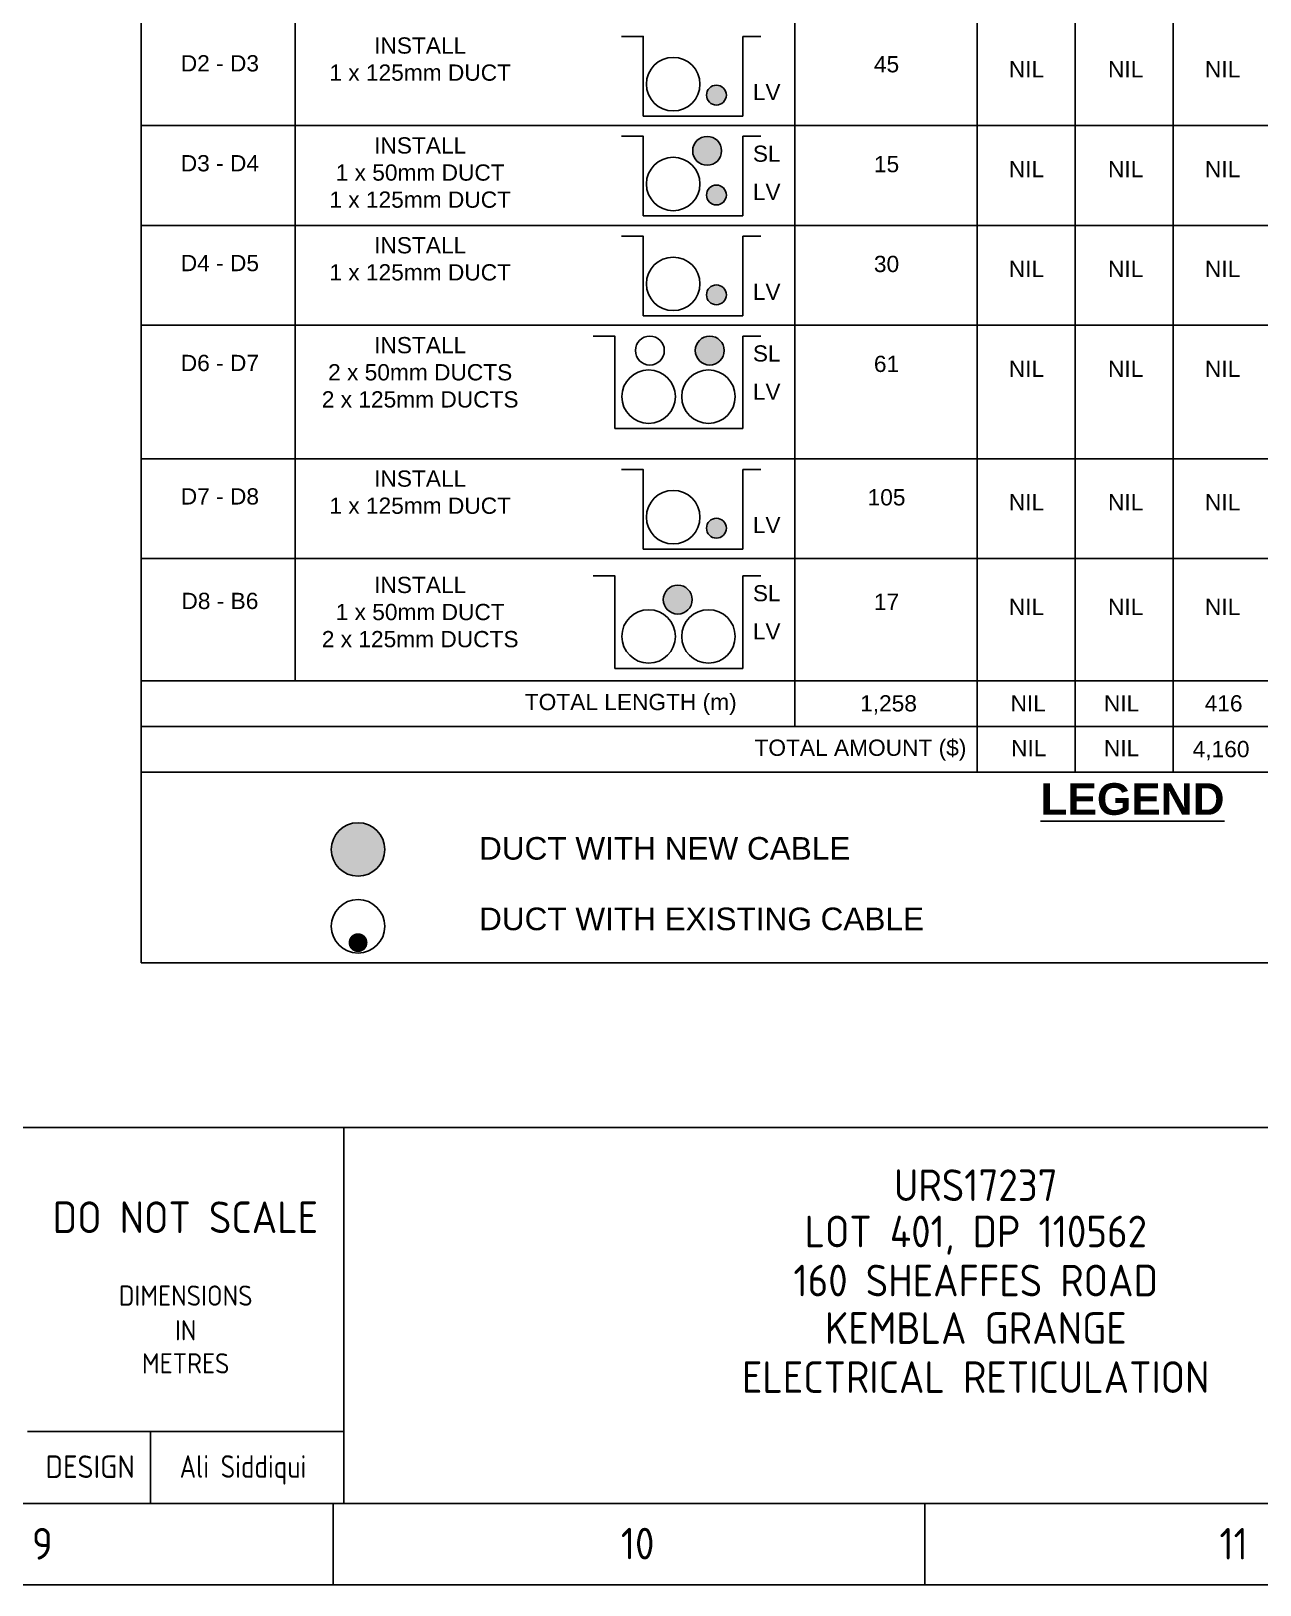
# Paper-space layout 'SHEET 4' of a CAD drawing. Header units: metres, sheet in millimetres. Extents: x -19 to 814, y -3 to 583.
# Drawn here: x 560.4 to 696.5, y -3 to 169 of the extents above; entities that cross this region are included whole.
import ezdxf
from ezdxf.enums import TextEntityAlignment as Align

# ---------------------------------------------------------------- set-up
doc = ezdxf.new("R2010")
doc.units = ezdxf.units.M
doc.linetypes.add('Cable Exist UG', pattern=[8.2, 4, -1.2, 1.8, -1.2])
for name, color, linetype in [('_User_LV_Exist', 7, 'Continuous'), ('Duct_SP_EXT', 7, 'Continuous'), ('Notes', 7, 'Continuous')]:
    doc.layers.add(name, color=color, linetype=linetype)
doc.styles.add('iecISOCP', font='isocp.shx')
doc.styles.get("Standard").update_dxf_attribs({"font": 'arial.ttf'})

# ---------------------------------------------------------------- blocks, each defined once
blk = doc.blocks.new('A1_FRAME_TITLE')
at = {"layer": 'Notes'}
for p, q in [((614.37, 5.97), (614.37, 47.62)), ((579.37, 13.97), (614.37, 13.97)), ((592.98, 5.97), (592.98, 13.97))]:
    blk.add_line(p, q, dxfattribs=at)
at = {"layer": 'Notes', "linetype": 'Continuous'}
for p, q in [((613.21, 5.97), (613.21, -3.03)), ((678.72, 5.97), (678.72, -3.03))]:
    blk.add_line(p, q, dxfattribs=at)
at = {"layer": 'Notes', "linetype": 'Continuous', "flags": 128}
for points in [[(0, 583.39), (833.37, 583.39), (833.37, -3.03), (0, -3.03)], [(9, 574.39), (824.37, 574.39), (824.37, 5.97), (9, 5.97)]]:
    blk.add_lwpolyline(points, close=True, dxfattribs=at)
blk.add_lwpolyline([(123.8, 47.62), (824.37, 47.62)], dxfattribs=at)
blk.add_attdef('DRAFT_NUM', (29.9, 23.29), '', height=2.5, rotation=90)
at = {"layer": 'Notes', "style": 'iecISOCP'}
for s, height, p in [('DIMENSIONS', 2.24, (596.87, 27.88)), ('IN', 2.24, (596.87, 24.04)), ('METRES', 2.24, (596.87, 20.38)), ('DESIGN', 2.5, (586.29, 8.81))]:
    blk.add_text(s, height=height, dxfattribs=at).set_placement(p, align=Align.CENTER)
for s, p in [('9', (579.84, -0.22)), ('10', (645.06, -0.2)), ('11', (711.36, -0.22))]:
    blk.add_text(s, height=3.5, dxfattribs=at).set_placement(p)
at = {"layer": 'Notes', "insert": (596.84, 37.67), "char_height": 3.5, "width": 29.1, "attachment_point": 5, "style": 'iecISOCP'}
blk.add_mtext('DO NOT SCALE', dxfattribs=at)
at = {"layer": 'Notes', "style": 'iecISOCP', "flags": 8}
blk.add_attdef('VERSION_NO', text='', height=2.5, rotation=90, dxfattribs=at).set_placement((302.04, 43.81), align=Align.MIDDLE_CENTER)
at = {"layer": 'Notes', "style": 'iecISOCP'}
for tag, p in [('CAP_NO', (513.19, 43.46)), ('IE_NUM', (513.05, 37.81)), ('REF_No_1', (335.24, 32.31)), ('REF_1', (362.52, 32.31)), ('HV_SWITCH', (513.46, 32.16)), ('GEN_WO', (441.71, 31.76)), ('REF_No_2', (335.24, 26.31)), ('REF_2', (362.52, 26.31)), ('OH_WO', (441.71, 25.81)), ('UBD_REF', (513.05, 25.83)), ('REF_No_3', (335.24, 20.31)), ('REF_3', (362.52, 20.31)), ('UG_WO', (441.71, 20.05)), ('GIS_MAP_No', (513.05, 20.04)), ('REF_No_4', (335.24, 14.31)), ('REF_4', (362.52, 14.31)), ('SUB_WO', (441.71, 13.81)), ('HV_OP_DIAG', (513.33, 14.2)), ('LGA', (512.95, 7.78)), ('ExportID', (9.08, 2.39))]:
    blk.add_attdef(tag, p, '', height=2.5, dxfattribs=at)
for tag, height, p in [('T1', 3.5, (684.37, 39.47)), ('T2', 3.5, (684.37, 34.35)), ('scale', 2.5, (567.76, 33.27)), ('T3', 3.5, (684.37, 28.92)), ('DRAWN', 2.5, (567.76, 24.93)), ('T4', 3.5, (684.37, 23.66)), ('T5', 3.5, (684.37, 18.23)), ('REV', 5, (820.05, 17.1)), ('DATE', 2.5, (567.76, 16.88)), ('T6', 3.5, (684.37, 12.97)), ('DESIGN', 2.5, (605.62, 9.15))]:
    blk.add_attdef(tag, text='', height=height, dxfattribs=at).set_placement(p, align=Align.CENTER)
blk.add_attdef('NUM', text='', height=7, dxfattribs=at).set_placement((792.37, 20.12), align=Align.MIDDLE_CENTER)
for tag, p in [('NS', (790.71, 8.12)), ('SHTS', (805.41, 8.12))]:
    blk.add_attdef(tag, text='', height=2.5, dxfattribs=at).set_placement(p, align=Align.MIDDLE)
at = {"layer": 'Notes', "style": 'iecISOCP', "flags": 1}
for tag, p in [('ProjectType', (14.17, -26.8)), ('DrawingNumber', (35.51, -26.8)), ('ExportDate', (60.28, -26.79)), ('ExportUserName', (69.15, -26.8)), ('DesignerCompanyName', (81.48, -26.79)), ('GIS_SUCCESS', (112, -26.78)), ('CAD_SUCCESS', (121.79, -26.78)), ('ExportCategories', (140.08, -26.8)), ('ProjectNumber', (23.56, -26.82)), ('ProjectDescription', (47.56, -26.83)), ('ExportAreaOfInterest', (97.1, -26.81)), ('DEPOTCODE', (132.11, -26.88)), ('Comments', (154.38, -26.88))]:
    blk.add_attdef(tag, p, '', height=1, dxfattribs=at)
blk = doc.blocks.new('CABLE_LARGE_EXT')
h = blk.add_hatch(color=256)
edge = h.paths.add_edge_path()
edge.add_arc((0, 0.55), 0.55, 0, 360)
blk.add_circle((0, 0.55), 0.55)
at = {"flags": 1}
blk.add_attdef('Z', (0, 0), '', height=0.2, dxfattribs=at)
at = {"flags": 9}
for tag, p in [('COND_CODE', (0, 0)), ('XSECT_SIZE', (0, -0.6)), ('STATE', (0, -0.4)), ('FB_REFERENCE', (0, -0.2)), ('NOTES', (0, -0.8))]:
    blk.add_attdef(tag, text='', height=0.2, dxfattribs=at).set_placement(p, align=Align.MIDDLE_LEFT)
blk = doc.blocks.new('DUCT_LARGE_EXT')
blk.add_circle((0, 0.8), 0.8)
for tag, flags, p in [('DUCT_CODE', 9, (1.5, 0)), ('XSECT_TYPE', 9, (1.5, -0.2)), ('STATE', 9, (1.5, -0.6)), ('FB_REFERENCE', 9, (1.5, -0.4)), ('NOTES', 9, (1.5, -0.8)), ('Z', 1, (1.5, -1.6)), ('OWNED_BY', 9, (1.5, -1)), ('OPERATED_BY', 9, (1.5, -1.2)), ('MAINTAINED_BY', 9, (1.5, -1.4))]:
    blk.add_attdef(tag, text='', height=0.2, dxfattribs=dict(flags=flags)).set_placement(p, align=Align.MIDDLE_LEFT)

psp = doc.layouts.new('SHEET 4')

# ---------------------------------------------------------------- hatches: boundary and pattern name
at = {"layer": '_User_LV_Exist', "linetype": 'Cable Exist UG', "lineweight": 0}
h = psp.add_hatch(color=256, dxfattribs=at)
h.dxf.hatch_style = 1
h.paths.add_polyline_path([(597.66, 68.09, 1), (595.56, 68.09, 1)])
at = {"layer": 'Notes'}
h = psp.add_hatch(color=256, dxfattribs=at)
h.dxf.hatch_style = 1
edge = h.paths.add_edge_path()
edge.add_arc((635.27, 155.74), 1.6, 0, 360)
h = psp.add_hatch(color=256, dxfattribs=at)
h.dxf.hatch_style = 1
edge = h.paths.add_edge_path()
edge.add_arc((635.56, 133.63), 1.6, 0, 360)
h = psp.add_hatch(color=256, dxfattribs=at)
h.dxf.hatch_style = 1
edge = h.paths.add_edge_path()
edge.add_arc((632.02, 106.06), 1.6, 0, 360)
h = psp.add_hatch(color=256, dxfattribs=at)
h.dxf.hatch_style = 1
h.paths.add_polyline_path([(593.65, 78.41, 1), (599.57, 78.41, 1)])

# ---------------------------------------------------------------- linework, layer by layer
at = {"layer": 'Duct_SP_EXT'}
for p, q in [((639.24, 159.59), (639.24, 168.4)), ((639.24, 168.4), (641.22, 168.4)), ((628.19, 159.59), (639.24, 159.59)), ((639.24, 148.53), (639.24, 157.35)), ((639.24, 157.35), (641.22, 157.35)), ((628.19, 148.53), (639.24, 148.53)), ((639.24, 137.48), (639.24, 146.29)), ((639.24, 146.29), (641.22, 146.29)), ((628.19, 137.48), (639.24, 137.48)), ((639.24, 124.99), (639.24, 135.24)), ((639.24, 135.24), (641.22, 135.24)), ((625.04, 124.99), (639.24, 124.99)), ((639.24, 111.65), (639.24, 120.46)), ((639.24, 120.46), (641.22, 120.46)), ((628.19, 111.65), (639.24, 111.65)), ((639.24, 98.45), (639.24, 108.7)), ((639.24, 108.7), (641.22, 108.7)), ((625.04, 98.45), (639.24, 98.45))]:
    psp.add_line(p, q, dxfattribs=at)
at = {"layer": 'Duct_SP_EXT', "flags": 128}
for points in [[(625.8, 168.4), (628.19, 168.4), (628.19, 159.59)], [(625.8, 157.35), (628.19, 157.35), (628.19, 148.53)], [(625.8, 146.29), (628.19, 146.29), (628.19, 137.48)], [(622.65, 135.24), (625.04, 135.24), (625.04, 124.99)], [(625.8, 120.46), (628.19, 120.46), (628.19, 111.65)], [(622.65, 108.7), (625.04, 108.7), (625.04, 98.45)]]:
    psp.add_lwpolyline(points, dxfattribs=at)
at = {"layer": 'Duct_SP_EXT'}
for centre in [(631.51, 163.12), (631.51, 152.07), (631.51, 141.01), (628.79, 128.53), (635.42, 128.53), (631.51, 115.19), (628.79, 101.99), (635.42, 101.99)]:
    psp.add_circle(centre, 2.96, dxfattribs=at)
at = {"layer": 'Notes'}
for p, q in [((572.6, 571.76), (572.6, 97.08)), ((589.65, 547.31), (589.65, 97.08)), ((645, 547.31), (645, 97.08)), ((665.18, 547.31), (665.18, 97.08)), ((572.6, 97.08), (572.6, 65.85)), ((645, 97.08), (645, 92.02)), ((665.18, 97.08), (665.18, 86.96))]:
    psp.add_line(p, q, dxfattribs=at)
at = {"layer": 'Notes', "linetype": 'Continuous'}
for p, q in [((676.03, 547.31), (676.03, 97.08)), ((686.89, 547.31), (686.89, 97.08)), ((572.6, 158.54), (800.34, 158.54)), ((572.6, 147.49), (800.34, 147.49)), ((572.6, 136.43), (800.34, 136.43)), ((572.6, 121.66), (800.34, 121.66)), ((572.6, 110.6), (800.34, 110.6)), ((572.6, 97.08), (800.34, 97.08)), ((572.6, 97.08), (800.34, 97.08)), ((676.03, 97.08), (676.03, 86.96)), ((686.89, 97.08), (686.89, 86.96))]:
    psp.add_line(p, q, dxfattribs=at)
at = {"layer": 'Notes'}
for points in [[(572.6, 158.54), (800.34, 158.54)], [(572.6, 147.49), (800.34, 147.49)], [(572.6, 136.43), (800.34, 136.43)], [(572.6, 110.6), (800.34, 110.6)], [(572.6, 97.08), (800.34, 97.08)], [(572.6, 97.08), (800.34, 97.08)], [(572.6, 97.08), (800.34, 97.08)], [(572.6, 97.08), (800.34, 97.08)], [(572.6, 92.02), (800.34, 92.02)], [(572.6, 86.96), (800.34, 86.96)], [(800.34, 65.85), (572.6, 65.85)]]:
    psp.add_lwpolyline(points, dxfattribs=at)
for centre in [(596.61, 78.41), (596.61, 69.9)]:
    psp.add_circle(centre, 2.96, dxfattribs=at)

# ---------------------------------------------------------------- block references
at = {"color": 0}
ref = psp.add_blockref('A1_FRAME_TITLE', (-19.35, 0.02), dxfattribs=at)
ref.add_attrib('T1', 'URS17237', dxfattribs={"layer": 'Notes', "height": 3.5, "style": 'iecISOCP'}).set_placement((665.02, 39.49), align=Align.CENTER)
ref.add_attrib('T2', 'LOT 401, DP 110562', dxfattribs={"layer": 'Notes', "height": 3.5, "style": 'iecISOCP'}).set_placement((665.02, 34.37), align=Align.CENTER)
ref.add_attrib('T3', '160 SHEAFFES ROAD', dxfattribs={"layer": 'Notes', "height": 3.5, "style": 'iecISOCP'}).set_placement((665.02, 28.94), align=Align.CENTER)
ref.add_attrib('T4', 'KEMBLA GRANGE', dxfattribs={"layer": 'Notes', "height": 3.5, "style": 'iecISOCP'}).set_placement((665.02, 23.68), align=Align.CENTER)
ref.add_attrib('T5', 'ELECTRICAL RETICULATION', dxfattribs={"layer": 'Notes', "height": 3.5, "style": 'iecISOCP'}).set_placement((665.02, 18.25), align=Align.CENTER)
ref.add_attrib('DESIGN', 'Ali Siddiqui', dxfattribs={"layer": 'Notes', "color": 7, "height": 2.5, "style": 'iecISOCP', "width": 0.9}).set_placement((583.87, 8.85), align=Align.CENTER)
at = {"layer": 'Duct_SP_EXT', "linetype": 'Cable Exist UG', "lineweight": 0, "yscale": 2, "zscale": 2}
for name, p, xscale in [('CABLE_LARGE_EXT', (636.3, 160.81), 2), ('DUCT_LARGE_EXT', (635.27, 154.14), -2), ('CABLE_LARGE_EXT', (636.3, 149.75), 2), ('CABLE_LARGE_EXT', (636.3, 138.7), 2), ('DUCT_LARGE_EXT', (628.93, 132.03), -2), ('DUCT_LARGE_EXT', (635.56, 132.03), -2), ('CABLE_LARGE_EXT', (636.3, 112.87), 2), ('DUCT_LARGE_EXT', (632.02, 104.46), -2)]:
    psp.add_blockref(name, p, dxfattribs=dict(at, xscale=xscale))

# ---------------------------------------------------------------- texts
at = {"layer": 'Duct_SP_EXT'}
for s, p in [('LV', (641.87, 163.14)), ('SL', (641.87, 156.32)), ('LV', (641.87, 152.09)), ('LV', (641.87, 141.03)), ('SL', (641.87, 134.21)), ('LV', (641.87, 129.98)), ('LV', (641.87, 115.21)), ('SL', (641.87, 107.67)), ('LV', (641.87, 103.44))]:
    psp.add_text(s, height=1.79, dxfattribs=at).set_placement(p, align=Align.TOP_CENTER)
at = {"layer": 'Notes', "char_height": 1.8, "attachment_point": 2}
for s, insert, width in [('INSTALL\\P1 x 125mm DUCT', (603.49, 168.3), 21.6843), ('D2 - D3', (581.31, 166.33), 13.5653), ('45', (655.14, 166.23), 3.8415), ('NIL', (670.64, 165.68), 3.8415), ('NIL', (681.62, 165.68), 3.8415), ('NIL', (692.36, 165.68), 3.8415), ('INSTALL\\P1 x 50mm DUCT\\P1 x 125mm DUCT', (603.49, 157.24), 21.6843), ('D3 - D4', (581.31, 155.27), 13.5653), ('15', (655.14, 155.17), 3.8415), ('NIL', (670.64, 154.62), 3.8415), ('NIL', (681.62, 154.62), 3.8415), ('NIL', (692.36, 154.62), 3.8415), ('INSTALL\\P1 x 125mm DUCT', (603.49, 146.19), 21.6843), ('D4 - D5', (581.31, 144.22), 13.5653), ('30', (655.14, 144.12), 3.8415), ('NIL', (670.64, 143.57), 3.8415), ('NIL', (681.62, 143.57), 3.8415), ('NIL', (692.36, 143.57), 3.8415), ('INSTALL\\P2 x 50mm DUCTS\\P2 x 125mm DUCTS', (603.49, 135.13), 21.6843), ('D6 - D7', (581.31, 133.16), 13.5653), ('61', (655.14, 133.06), 3.8415), ('NIL', (670.64, 132.51), 3.8415), ('NIL', (681.62, 132.51), 3.8415), ('NIL', (692.36, 132.51), 3.8415), ('INSTALL\\P1 x 125mm DUCT', (603.49, 120.36), 21.6843), ('D7 - D8', (581.31, 118.39), 13.5653), ('105', (655.14, 118.29), 3.8415), ('NIL', (670.64, 117.74), 3.8415), ('NIL', (681.62, 117.74), 3.8415), ('NIL', (692.36, 117.74), 3.8415), ('INSTALL\\P1 x 50mm DUCT\\P2 x 125mm DUCTS', (603.49, 108.59), 21.6843), ('D8 - B6', (581.31, 106.82), 13.5653), ('17', (655.14, 106.72), 3.8415), ('NIL', (670.64, 106.16), 3.8415), ('NIL', (681.62, 106.16), 3.8415), ('NIL', (692.36, 106.16), 3.8415), ('{\\C7;TOTAL LENGTH (m)}', (626.81, 95.63), 23.3971), ('1,258', (655.36, 95.48), 3.8415), ('NIL', (670.83, 95.48), 3.8415), ('NIL', (681.17, 95.48), 3.8415), ('416', (692.47, 95.48), 3.8415), ('{\\C7;TOTAL AMOUNT ($)}', (652.25, 90.57), 23.3971), ('NIL', (670.89, 90.52), 3.8415), ('NIL', (681.17, 90.52), 3.8415)]:
    psp.add_mtext(s, dxfattribs=dict(at, insert=insert, width=width))
at = {"layer": 'Notes', "insert": (692.19, 90.42), "char_height": 1.8, "attachment_point": 2}
psp.add_mtext('4,160', dxfattribs=at)
at = {"layer": 'Notes', "attachment_point": 1}
for s, width, insert, char_height in [('\\pi0.20491;{\\fArial|b1|i0|c0|p34;\\LLEGEND}', 20.166, (671.99, 85.74), 3.5), ('DUCT WITH NEW CABLE', 40.9715, (610.01, 79.78), 2.5), ('DUCT WITH EXISTING CABLE', 49.1246, (610.01, 71.97), 2.5)]:
    psp.add_mtext_dynamic_manual_height_columns(s, width=width, gutter_width=9, heights=[0], dxfattribs=dict(at, insert=insert, char_height=char_height))

doc.saveas('drawing.dxf')
